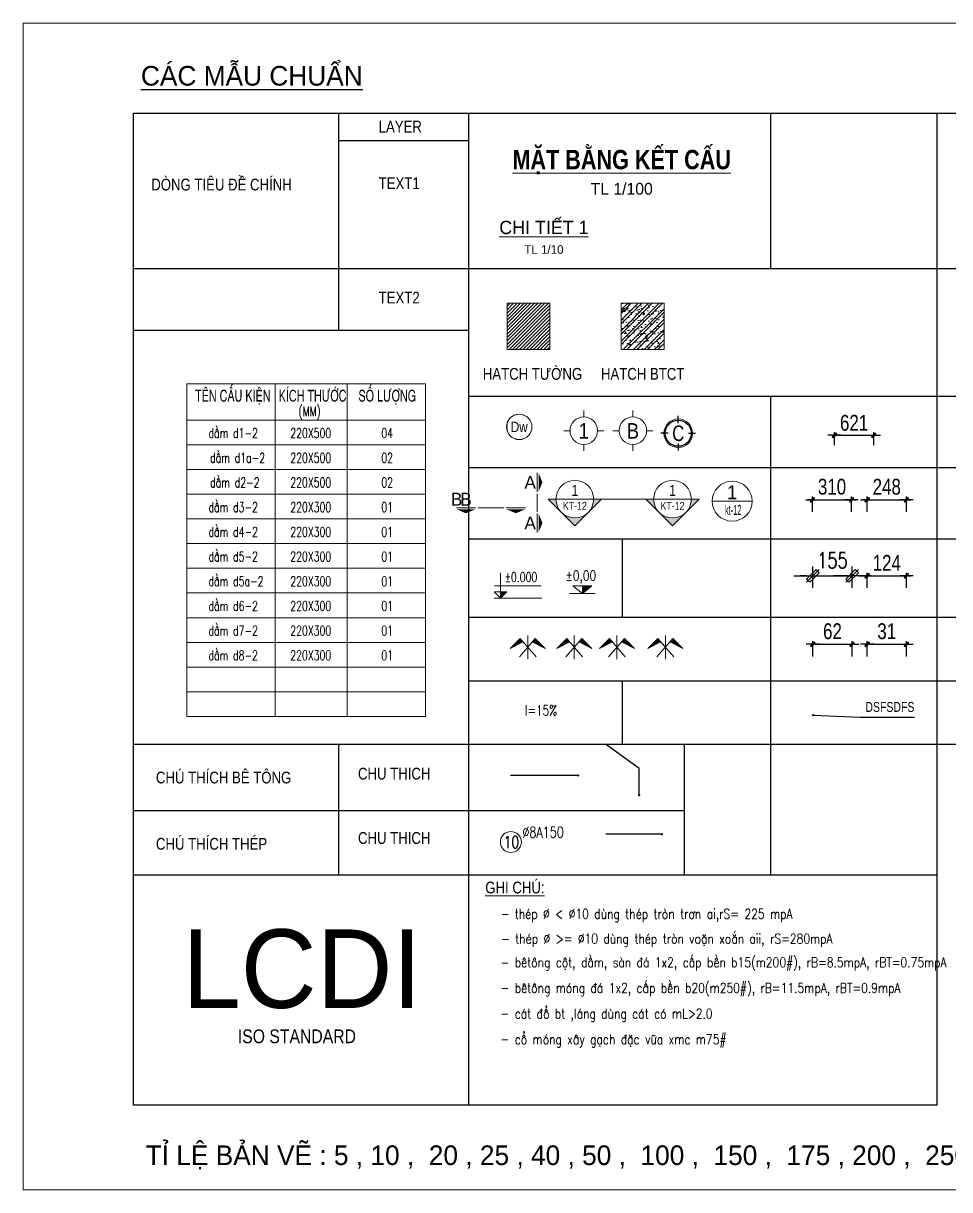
# Model space of a CAD drawing. Header units: millimetres. Extents: x 3293446 to 3468331, y 133678 to 182883.
# Drawn here: x 3293446 to 3308085, y 164450 to 182883 of the extents above; entities that cross this region are included whole.
import ezdxf
from ezdxf.enums import TextEntityAlignment as Align

# ---------------------------------------------------------------- set-up
doc = ezdxf.new("R2010")
doc.units = ezdxf.units.MM
doc.header["$LTSCALE"] = 600
doc.header["$MEASUREMENT"] = 0
doc.header["$PDMODE"] = 32
for name, pattern in [('CENTER', [2, 1.25, -0.25, 0.25, -0.25]), ('DASHDOT', [1, 0.5, -0.25, 0, -0.25]), ('HIDDEN', [0.375, 0.25, -0.125])]:
    doc.linetypes.add(name, pattern=pattern)
doc.layers.get('0').update_dxf_attribs({"lineweight": 0})
doc.layers.get('Defpoints').update_dxf_attribs({"lineweight": 0})
doc.layers.add('DIM', color=1, linetype='Continuous')
for name, color, linetype, lineweight in [('hatch1', 136, 'Continuous', 9), ('hatch1 @ 1', 136, 'Continuous', 9), ('LC Dim', 8, 'Continuous', 18), ('LC Hatch', 252, 'Continuous', 9), ('LC ISO', 153, 'Continuous', 13), ('LC Khac', 4, 'Continuous', 9), ('LC MANH DUT', 35, 'HIDDEN', 5), ('LC Net manh', 239, 'Continuous', 5), ('LC Net thay', 7, 'Continuous', 25), ('LC Net truc', 79, 'DASHDOT', 13), ('LC Text1', 3, 'Continuous', 20), ('LC Text2', 7, 'Continuous', 18), ('Text', 7, 'Continuous', 20)]:
    doc.layers.add(name, color=color, linetype=linetype, lineweight=lineweight)
doc.styles.add('arial', font='arial.ttf', dxfattribs={"width": 0.8})
doc.styles.add('Brief text', font='VHHELS.TTF')
doc.styles.add('EG 1', font='VHAVANB.TTF')
doc.styles.add('General text 2', font='arial.ttf')
doc.styles.add('HOATBIF', font='hoatbif.shx', dxfattribs={"width": 0.8})
doc.styles.add('LC 1', font='VHAVANB.TTF')
doc.styles.add('LC 2', font='VHARIALN.TTF', dxfattribs={"width": 0.7})
doc.styles.add('LC 3', font='vnsimli.shx', dxfattribs={"width": 0.75})
doc.styles.add('LC3', font='VHARIALB.TTF', dxfattribs={"width": 0.8})
doc.styles.add('ROMANC', font='romanc.shx', dxfattribs={"width": 0.75, "height": 250, "bigfont": 'romancvn.shx'})
doc.styles.add('T1', font='Vnsimli.shx', dxfattribs={"width": 0.8})
doc.styles.add('T2', font='VHARIAL.TTF', dxfattribs={"width": 0.8})
doc.styles.add('Tahoma', font='tahoma.ttf')
doc.styles.add('text', font='hoatbif.shx', dxfattribs={"width": 0.7})
doc.styles.add('text1', font='VHHELS.TTF', dxfattribs={"width": 0.7, "height": 300})
doc.dimstyles.new('1-10', dxfattribs={"dimscale": 100, "dimtxt": 2.5, "dimasz": 0.35, "dimexe": 0.5, "dimexo": 0, "dimgap": 0.8, "dimtad": 1, "dimdec": 0, "dimlfac": 0.1, "dimzin": 0, "dimdsep": 46, "dimtxsty": 'HOATBIF', "dimblk": 'DOT', "dimcen": -1, "dimdle": 1, "dimclrd": 256, "dimclre": 256, "dimclrt": 4, "dimadec": 3, "dimazin": 2, "dimtfac": 0.333333, "dimtdec": 0, "dimtix": 1, "dimtmove": 2, "dimatfit": 3, "dimldrblk": 'DOT', "dimfxl": 1, "dimtvp": 0.833333, "dimtolj": 1, "dimtzin": 0, "dimarcsym": 0})
doc.dimstyles.new('1-100', dxfattribs={"dimscale": 106, "dimtxt": 2.5, "dimasz": 0.35, "dimexe": 0.5, "dimexo": 0, "dimgap": 0.8, "dimtad": 1, "dimdec": 0, "dimzin": 0, "dimdsep": 46, "dimtxsty": 'HOATBIF', "dimblk1": 'DOT', "dimblk2": 'DOT', "dimsah": 1, "dimcen": -1, "dimdle": 1, "dimclrd": 256, "dimclre": 256, "dimclrt": 4, "dimadec": 3, "dimazin": 2, "dimtfac": 0.333333, "dimtdec": 0, "dimtix": 1, "dimtmove": 2, "dimatfit": 3, "dimldrblk": 'DOT', "dimfxl": 1, "dimtvp": 0.833333, "dimtolj": 1, "dimtzin": 0, "dimarcsym": 0})
doc.dimstyles.new('1-20', dxfattribs={"dimscale": 100, "dimtxt": 2.5, "dimasz": 0.35, "dimexe": 0.5, "dimexo": 0, "dimgap": 0.8, "dimtad": 1, "dimdec": 0, "dimlfac": 0.2, "dimzin": 0, "dimdsep": 46, "dimtxsty": 'HOATBIF', "dimblk1": 'DOT', "dimblk2": 'DOT', "dimsah": 1, "dimcen": -1, "dimdle": 1, "dimclrd": 256, "dimclre": 256, "dimclrt": 4, "dimadec": 3, "dimazin": 2, "dimtfac": 0.333333, "dimtdec": 0, "dimtix": 1, "dimtmove": 2, "dimatfit": 3, "dimldrblk": 'DOT', "dimfxl": 1, "dimtvp": 0.833333, "dimtolj": 1, "dimtzin": 0, "dimarcsym": 0})
doc.dimstyles.new('1-25', dxfattribs={"dimscale": 100, "dimtxt": 2.5, "dimasz": 1, "dimexe": 1.5, "dimexo": 0, "dimgap": 1.2, "dimtad": 1, "dimdec": 0, "dimlfac": 0.25, "dimzin": 0, "dimdsep": 46, "dimtxsty": 'ROMANC', "dimblk": 'DOT', "dimblk1": 'DOT', "dimblk2": 'DOT', "dimsah": 1, "dimcen": 1, "dimdle": 1, "dimclrd": 1, "dimclre": 9, "dimclrt": 2, "dimadec": 0, "dimazin": 0, "dimtp": 0.1, "dimtm": 0.1, "dimtfac": 1, "dimtdec": 0, "dimtix": 1, "dimtmove": 2, "dimatfit": 3, "dimldrblk": 'DOT', "dimfxl": 1, "dimtolj": 1, "dimtzin": 0, "dimarcsym": 0})
doc.dimstyles.new('1-40', dxfattribs={"dimscale": 100, "dimtxt": 2.5, "dimasz": 0.35, "dimexe": 0.5, "dimexo": 0, "dimgap": 0.8, "dimtad": 1, "dimdec": 0, "dimlfac": 0.4, "dimzin": 0, "dimdsep": 46, "dimtxsty": 'HOATBIF', "dimblk1": 'DOT', "dimblk2": 'DOT', "dimsah": 1, "dimcen": -1, "dimdle": 1, "dimclrd": 256, "dimclre": 256, "dimclrt": 4, "dimadec": 3, "dimazin": 2, "dimtfac": 0.333333, "dimtdec": 0, "dimtix": 1, "dimtmove": 2, "dimatfit": 3, "dimldrblk": 'DOT', "dimfxl": 1, "dimtvp": 0.833333, "dimtolj": 1, "dimtzin": 0, "dimarcsym": 0})
doc.dimstyles.new('1-5', dxfattribs={"dimscale": 100, "dimtxt": 2.5, "dimasz": 0.35, "dimexe": 0.5, "dimexo": 0, "dimgap": 0.8, "dimtad": 1, "dimdec": 0, "dimlfac": 0.05, "dimzin": 0, "dimdsep": 46, "dimtxsty": 'HOATBIF', "dimblk1": 'DOT', "dimblk2": 'DOT', "dimsah": 1, "dimcen": -1, "dimdle": 1, "dimclrd": 256, "dimclre": 256, "dimclrt": 4, "dimadec": 3, "dimazin": 2, "dimtfac": 0.333333, "dimtdec": 0, "dimtix": 1, "dimtmove": 2, "dimatfit": 3, "dimldrblk": 'DOT', "dimfxl": 1, "dimtvp": 0.833333, "dimtolj": 1, "dimtzin": 0, "dimarcsym": 0})
doc.dimstyles.new('1-50', dxfattribs={"dimscale": 100, "dimtxt": 2.5, "dimasz": 0.35, "dimexe": 0.5, "dimexo": 0, "dimgap": 0.8, "dimtad": 1, "dimdec": 0, "dimlfac": 0.5, "dimzin": 0, "dimdsep": 46, "dimtxsty": 'HOATBIF', "dimblk1": 'DOT', "dimblk2": 'DOT', "dimsah": 1, "dimcen": -1, "dimdle": 1, "dimclrd": 256, "dimclre": 256, "dimclrt": 4, "dimadec": 3, "dimazin": 2, "dimtfac": 0.333333, "dimtdec": 0, "dimtix": 1, "dimtmove": 2, "dimatfit": 3, "dimldrblk": 'DOT', "dimfxl": 1, "dimtvp": 0.833333, "dimtolj": 1, "dimtzin": 0, "dimarcsym": 0})

# ---------------------------------------------------------------- blocks, each defined once
blk = doc.blocks.new('CT')
at = {"layer": 'LC Text1', "lineweight": 15}
blk.add_hatch(color=4, dxfattribs=at).paths.add_polyline_path([(3.25, 1.6), (1.64, 1.6), (1.64, 0)])
at = {"layer": 'LC Text1', "color": 4, "lineweight": 15, "ltscale": 50}
for p, q in [((0.05, 3.14), (12, 3.14)), ((12.09, 0), (0, 0))]:
    blk.add_line(p, q, dxfattribs=at)
for points in [[(1.64, 6.43), (1.64, 0)], [(1.64, 0), (0.03, 1.6), (1.64, 1.6)], [(1.64, 0), (3.25, 1.6), (1.64, 1.6)]]:
    blk.add_lwpolyline(points, dxfattribs=at)
at = {"layer": 'LC Text1', "color": 4, "style": 'LC 3', "width": 0.75}
blk.add_attdef('CT', (1.91, 3.5), '', height=2.2, dxfattribs=at)
blk = doc.blocks.new('DXicon')
at = {"layer": 'LC Hatch', "ltscale": 50}
for points in [[(-1.15, 4.39), (-1.9, 5.26), (-4.45, 2.69)], [(4.45, 2.69), (1.9, 5.26), (1.15, 4.39)]]:
    blk.add_hatch(color=252, dxfattribs=at).paths.add_polyline_path(points)
at = {"layer": 'LC Net manh', "color": 8, "ltscale": 50}
for p, q in [((0, 0.04), (0, 6.04)), ((-1.9, 5.26), (-4.45, 2.69)), ((-4.45, 2.69), (-1.15, 4.39)), ((-2.13, 0.57), (1.9, 5.26)), ((2.13, 0.57), (-1.9, 5.26)), ((4.45, 2.69), (1.15, 4.39)), ((1.9, 5.26), (4.45, 2.69))]:
    blk.add_line(p, q, dxfattribs=at)
blk = doc.blocks.new('DOT')
at = {"layer": 'DIM'}
for p, q in [((-3, 0), (3, 0)), ((-1, -1), (1, 1))]:
    blk.add_line(p, q, dxfattribs=at)
blk.add_lwpolyline([(0.5, 1), (-1, -0.5), (-0.5, -1), (1, 0.5)], close=True, dxfattribs=at)
blk = doc.blocks.new('TTRUC')
at = {"layer": 'LC ISO'}
for p, q in [((0, 6.95), (0, 10.13)), ((-6.95, 0), (-10.13, 0)), ((6.95, 0), (10.13, 0)), ((0, -6.95), (0, -10.13))]:
    blk.add_line(p, q, dxfattribs=at)
at = {"layer": 'LC Net manh'}
blk.add_circle((0, 0), 6.95, dxfattribs=at)
blk = doc.blocks.new('TIEUDE1')
at = {"layer": 'LC Text2', "color": 7, "style": 'LC 1'}
blk.add_attdef('TIªU§Ò', text='', height=5, dxfattribs=at).set_placement((0, 0), align=Align.BOTTOM_CENTER)
blk.add_attdef('TL', text='', height=3, dxfattribs=at).set_placement((0, -2), align=Align.TOP_CENTER)
blk = doc.blocks.new('TIEUDE2')
at = {"layer": 'LC Text2', "color": 7, "style": 'LC 1'}
blk.add_attdef('%%UTIªU§Ò', text='', height=3.5, dxfattribs=at).set_placement((0, 0), align=Align.BOTTOM_CENTER)
blk.add_attdef('TL', text='', height=2.2, dxfattribs=at).set_placement((0, -1.8), align=Align.TOP_CENTER)
blk = doc.blocks.new('*D92')
at = {"layer": 'Defpoints', "color": 0, "ltscale": 500, "transparency": 16777216}
for p in [(3306886, 176373), (3306265, 176216), (3306886, 176216)]:
    blk.add_point(p, dxfattribs=at)
at = {"layer": 'LC Dim', "lineweight": -2, "ltscale": 500, "transparency": 16777216}
for p, q in [((3306265, 176216), (3306265, 176423)), ((3306886, 176216), (3306886, 176423)), ((3306300, 176373), (3306851, 176373))]:
    blk.add_line(p, q, dxfattribs=at)
at = {"layer": 'LC Dim', "lineweight": -2, "ltscale": 500, "transparency": 16777216, "xscale": 35, "yscale": 35, "zscale": 35, "rotation": 180}
blk.add_blockref('DOT', (3306265, 176373), dxfattribs=at)
at = {"layer": 'LC Dim', "lineweight": -2, "ltscale": 500, "transparency": 16777216, "xscale": 35, "yscale": 35, "zscale": 35}
blk.add_blockref('DOT', (3306886, 176373), dxfattribs=at)
at = {"layer": 'LC Dim', "color": 4, "ltscale": 500, "transparency": 16777216, "insert": (3306575, 176568), "char_height": 250, "attachment_point": 5, "style": 'HOATBIF'}
blk.add_mtext('\\A1;621', dxfattribs=at)
blk = doc.blocks.new('_Dot')
at = {"color": 0, "linetype": 'ByBlock', "lineweight": -2}
blk.add_line((-0.5, 0), (-1, 0), dxfattribs=at)
at = {"color": 0, "linetype": 'ByBlock', "const_width": 0.5}
blk.add_lwpolyline([(-0.25, 0, 1), (0.25, 0, 1)], format="xyb", close=True, dxfattribs=at)
blk = doc.blocks.new('*D93')
at = {"layer": 'Defpoints', "color": 0, "ltscale": 2, "transparency": 16777216}
for p in [(3306536, 175353), (3305916, 175160), (3306536, 175160)]:
    blk.add_point(p, dxfattribs=at)
at = {"layer": 'LC Dim', "lineweight": -2, "ltscale": 2, "transparency": 16777216}
for p, q in [((3305881, 175353), (3305846, 175353)), ((3305916, 175160), (3305916, 175403)), ((3305916, 175353), (3306536, 175353)), ((3306536, 175160), (3306536, 175403)), ((3306571, 175353), (3306606, 175353))]:
    blk.add_line(p, q, dxfattribs=at)
at = {"layer": 'LC Dim', "lineweight": -2, "ltscale": 2, "transparency": 16777216, "xscale": 35, "yscale": 35, "zscale": 35}
blk.add_blockref('DOT', (3305916, 175353), dxfattribs=at)
at = {"layer": 'LC Dim', "lineweight": -2, "ltscale": 2, "transparency": 16777216, "xscale": 35, "yscale": 35, "zscale": 35, "rotation": 180}
blk.add_blockref('DOT', (3306536, 175353), dxfattribs=at)
at = {"layer": 'LC Dim', "color": 4, "ltscale": 2, "transparency": 16777216, "insert": (3306226, 175558), "char_height": 250, "attachment_point": 5, "style": 'HOATBIF'}
blk.add_mtext('\\A1;310', dxfattribs=at)
blk = doc.blocks.new('*D94')
at = {"layer": 'Defpoints', "color": 0, "ltscale": 2, "transparency": 16777216}
for p in [(3306543, 174151), (3305923, 173959), (3306543, 173959)]:
    blk.add_point(p, dxfattribs=at)
at = {"layer": 'LC Dim', "color": 9, "lineweight": -2, "ltscale": 2, "transparency": 16777216}
for p, q in [((3305923, 173959), (3305923, 174301)), ((3306543, 173959), (3306543, 174301))]:
    blk.add_line(p, q, dxfattribs=at)
at = {"layer": 'LC Dim', "color": 1, "lineweight": -2, "ltscale": 2, "transparency": 16777216}
for p, q in [((3305823, 174151), (3305723, 174151)), ((3305923, 174151), (3306543, 174151)), ((3306643, 174151), (3306743, 174151))]:
    blk.add_line(p, q, dxfattribs=at)
at = {"layer": 'LC Dim', "color": 1, "lineweight": -2, "ltscale": 2, "transparency": 16777216, "xscale": 100, "yscale": 100, "zscale": 100}
blk.add_blockref('DOT', (3305923, 174151), dxfattribs=at)
at = {"layer": 'LC Dim', "color": 1, "lineweight": -2, "ltscale": 2, "transparency": 16777216, "xscale": 100, "yscale": 100, "zscale": 100, "rotation": 180}
blk.add_blockref('DOT', (3306543, 174151), dxfattribs=at)
at = {"layer": 'LC Dim', "color": 2, "ltscale": 2, "transparency": 16777216, "insert": (3306233, 174396), "char_height": 250, "attachment_point": 5, "style": 'ROMANC'}
blk.add_mtext('\\A1;155', dxfattribs=at)
blk = doc.blocks.new('*D95')
at = {"layer": 'Defpoints', "color": 0, "ltscale": 2, "transparency": 16777216}
for p in [(3307402, 174151), (3306781, 173959), (3307402, 173959)]:
    blk.add_point(p, dxfattribs=at)
at = {"layer": 'LC Dim', "lineweight": -2, "ltscale": 2, "transparency": 16777216}
for p, q in [((3306781, 173959), (3306781, 174201)), ((3307402, 173959), (3307402, 174201)), ((3306746, 174151), (3306711, 174151)), ((3306781, 174151), (3307402, 174151)), ((3307437, 174151), (3307472, 174151))]:
    blk.add_line(p, q, dxfattribs=at)
at = {"layer": 'LC Dim', "lineweight": -2, "ltscale": 2, "transparency": 16777216, "xscale": 35, "yscale": 35, "zscale": 35}
blk.add_blockref('DOT', (3306781, 174151), dxfattribs=at)
at = {"layer": 'LC Dim', "lineweight": -2, "ltscale": 2, "transparency": 16777216, "xscale": 35, "yscale": 35, "zscale": 35, "rotation": 180}
blk.add_blockref('DOT', (3307402, 174151), dxfattribs=at)
at = {"layer": 'LC Dim', "color": 4, "ltscale": 2, "transparency": 16777216, "insert": (3307091, 174356), "char_height": 250, "attachment_point": 5, "style": 'HOATBIF'}
blk.add_mtext('\\A1;124', dxfattribs=at)
blk = doc.blocks.new('*D96')
at = {"layer": 'Defpoints', "color": 0, "ltscale": 2, "transparency": 16777216}
for p in [(3307402, 175353), (3306781, 175160), (3307402, 175160)]:
    blk.add_point(p, dxfattribs=at)
at = {"layer": 'LC Dim', "lineweight": -2, "ltscale": 2, "transparency": 16777216}
for p, q in [((3306746, 175353), (3306711, 175353)), ((3306781, 175160), (3306781, 175403)), ((3306781, 175353), (3307402, 175353)), ((3307402, 175160), (3307402, 175403)), ((3307437, 175353), (3307472, 175353))]:
    blk.add_line(p, q, dxfattribs=at)
at = {"layer": 'LC Dim', "lineweight": -2, "ltscale": 2, "transparency": 16777216, "xscale": 35, "yscale": 35, "zscale": 35}
blk.add_blockref('DOT', (3306781, 175353), dxfattribs=at)
at = {"layer": 'LC Dim', "lineweight": -2, "ltscale": 2, "transparency": 16777216, "xscale": 35, "yscale": 35, "zscale": 35, "rotation": 180}
blk.add_blockref('DOT', (3307402, 175353), dxfattribs=at)
at = {"layer": 'LC Dim', "color": 4, "ltscale": 2, "transparency": 16777216, "insert": (3307091, 175558), "char_height": 250, "attachment_point": 5, "style": 'HOATBIF'}
blk.add_mtext('\\A1;248', dxfattribs=at)
blk = doc.blocks.new('*D97')
at = {"layer": 'Defpoints', "color": 0, "ltscale": 2, "transparency": 16777216}
for p in [(3306543, 173069), (3305923, 172877), (3306543, 172877)]:
    blk.add_point(p, dxfattribs=at)
at = {"layer": 'LC Dim', "lineweight": -2, "ltscale": 2, "transparency": 16777216}
for p, q in [((3305923, 172877), (3305923, 173119)), ((3306543, 172877), (3306543, 173119)), ((3305958, 173069), (3306508, 173069))]:
    blk.add_line(p, q, dxfattribs=at)
at = {"layer": 'LC Dim', "lineweight": -2, "ltscale": 2, "transparency": 16777216, "xscale": 35, "yscale": 35, "zscale": 35, "rotation": 180}
blk.add_blockref('DOT', (3305923, 173069), dxfattribs=at)
at = {"layer": 'LC Dim', "lineweight": -2, "ltscale": 2, "transparency": 16777216, "xscale": 35, "yscale": 35, "zscale": 35}
blk.add_blockref('DOT', (3306543, 173069), dxfattribs=at)
at = {"layer": 'LC Dim', "color": 4, "ltscale": 2, "transparency": 16777216, "insert": (3306233, 173274), "char_height": 250, "attachment_point": 5, "style": 'HOATBIF'}
blk.add_mtext('\\A1;62', dxfattribs=at)
blk = doc.blocks.new('*D98')
at = {"layer": 'Defpoints', "color": 0, "ltscale": 2, "transparency": 16777216}
for p in [(3307402, 173069), (3306781, 172877), (3307402, 172877)]:
    blk.add_point(p, dxfattribs=at)
at = {"layer": 'LC Dim', "lineweight": -2, "ltscale": 2, "transparency": 16777216}
for p, q in [((3306781, 172877), (3306781, 173119)), ((3307402, 172877), (3307402, 173119)), ((3306816, 173069), (3307367, 173069))]:
    blk.add_line(p, q, dxfattribs=at)
at = {"layer": 'LC Dim', "lineweight": -2, "ltscale": 2, "transparency": 16777216, "xscale": 35, "yscale": 35, "zscale": 35, "rotation": 180}
blk.add_blockref('DOT', (3306781, 173069), dxfattribs=at)
at = {"layer": 'LC Dim', "lineweight": -2, "ltscale": 2, "transparency": 16777216, "xscale": 35, "yscale": 35, "zscale": 35}
blk.add_blockref('DOT', (3307402, 173069), dxfattribs=at)
at = {"layer": 'LC Dim', "color": 4, "ltscale": 2, "transparency": 16777216, "insert": (3307091, 173274), "char_height": 250, "attachment_point": 5, "style": 'HOATBIF'}
blk.add_mtext('\\A1;31', dxfattribs=at)
blk = doc.blocks.new('trich CT')
blk.add_line((-500, 0), (500, 0))
blk.add_circle((0, 0), 500)
at = {"layer": 'Text', "style": 'text1'}
blk.add_attdef('T', text='', height=350, dxfattribs=at).set_placement((0, 223), align=Align.MIDDLE_CENTER)
at = {"layer": 'Text', "linetype": 'ByBlock', "style": 'text', "width": 0.7}
blk.add_attdef('KT', text='', height=250, dxfattribs=at).set_placement((0, -217), align=Align.MIDDLE_CENTER)
blk = doc.blocks.new('*U75')
h = blk.add_hatch(color=256)
h.paths.add_polyline_path([(0, -8.49), (4.24, -4.24, -0.198912), (0, -6, -0.198912), (-4.24, -4.24)])
h.paths.add_polyline_path([(8.49, 0), (6, 0, -0.198912), (4.24, -4.24)])
h.paths.add_polyline_path([(-4.24, -4.24, -0.198912), (-6, 0), (-8.49, 0)])
h = blk.add_hatch(color=256)
h.paths.add_polyline_path([(31.08, -8.49), (35.32, -4.24, -0.198912), (31.08, -6, -0.198912), (26.84, -4.24)])
h.paths.add_polyline_path([(39.57, 0), (37.08, 0, -0.198912), (35.32, -4.24)])
h.paths.add_polyline_path([(26.84, -4.24, -0.198912), (25.08, 0), (22.59, 0)])
for p, q in [((-6, 0), (6, 0)), ((25.08, 0), (37.08, 0))]:
    blk.add_line(p, q)
at = {"linetype": 'CENTER', "ltscale": 5}
blk.add_line((6, 0), (25.08, 0), dxfattribs=at)
for points in [[(6, 0), (8.49, 0), (0, -8.49), (-8.49, 0), (-6, 0)], [(37.08, 0), (39.57, 0), (31.08, -8.49), (22.59, 0), (25.08, 0)]]:
    blk.add_lwpolyline(points)
for centre in [(0, 0), (31.08, 0)]:
    blk.add_circle(centre, 6)
at = {"layer": 'Text', "style": 'Brief text', "width": 0.8, "flags": 8}
for tag, p in [('VIEW-NUMBER2', (0, 52)), ('VIEW-NUMBER1', (0, 0))]:
    blk.add_attdef(tag, text='', height=3.5, dxfattribs=at).set_placement(p, align=Align.BOTTOM_CENTER)
at = {"layer": 'Text', "style": 'arial', "width": 0.8, "flags": 8}
for tag, p in [('SHEET-NUMBER2', (0, 51.13)), ('SHEET-NUMBER1', (0, -0.87))]:
    blk.add_attdef(tag, text='', height=2.5, dxfattribs=at).set_placement(p, align=Align.TOP_CENTER)
blk = doc.blocks.new('Caodo1')
at = {"layer": 'LC Text1'}
blk.add_hatch(color=4, dxfattribs=at).paths.add_polyline_path([(0, 200), (0, 0), (243, 200)])
at = {"layer": 'LC Text1', "color": 4}
for p, q in [((324, 0), (-324, 0)), ((0, 0), (0, 200))]:
    blk.add_line(p, q, dxfattribs=at)
blk.add_lwpolyline([(-243, 200), (243, 200), (0, 0), (0, 0)], close=True, dxfattribs=at)
at = {"layer": 'LC Text1', "color": 4, "style": 'T1', "width": 0.8}
blk.add_attdef('%%P0,00', text='', height=250, dxfattribs=at).set_placement((-39, 460), align=Align.MIDDLE_CENTER)
blk = doc.blocks.new('*U18')
at = {"layer": 'Defpoints'}
blk.add_lwpolyline([(0, 4.25), (-2.5, 3.44), (-4.04, 1.31), (-4.04, -1.31), (-2.5, -3.44), (0, -4.25), (2.5, -3.44), (4.04, -1.31), (4.04, 1.31), (2.5, 3.44)], close=True, dxfattribs=at)
at = {"layer": 'LC Text1', "style": 'General text 2', "width": 0.8, "flags": 8}
blk.add_attdef('SYMBOL', text='', height=3.5, dxfattribs=at).set_placement((0, 0), align=Align.MIDDLE_CENTER)
blk.add_wipeout([(0, 4.25), (-2.5, 3.44), (-4.04, 1.31), (-4.04, -1.31), (-2.5, -3.44), (0, -4.25), (2.5, -3.44), (4.04, -1.31), (4.04, 1.31), (2.5, 3.44)]).dxf.layer = 'Defpoints'
at = {"layer": 'LC ISO'}
blk.add_circle((0, 0), 4.25, dxfattribs=at)
blk = doc.blocks.new('matcatdoc')
at = {"layer": 'LC Khac', "color": 1, "ltscale": 2}
for p, q in [((0, 485), (0, 0)), ((0, -550), (0, -1036))]:
    blk.add_line(p, q, dxfattribs=at)
for points in [[(134, 243, 0, 471, 0), (37, 243, 275, 275, 0)], [(134, -793, 0, 471, 0), (37, -793, 275, 275, 0)]]:
    blk.add_lwpolyline(points, format="xyseb", dxfattribs=at)
at = {"layer": 'LC MANH DUT', "ltscale": 200}
blk.add_line((0, -49), (0, -506), dxfattribs=at)
at = {"ltscale": 2, "style": 'LC 1'}
for p in [(-179, 243), (-179, -793)]:
    blk.add_attdef('LC', text='', height=330, dxfattribs=at).set_placement(p, align=Align.MIDDLE_CENTER)
blk = doc.blocks.new('*U91')
at = {"layer": 'LC Khac', "color": 1, "ltscale": 2}
for p, q in [((0, 0), (-485, 0)), ((1271, 0), (785, 0))]:
    blk.add_line(p, q, dxfattribs=at)
for points in [[(-243, -134, 0, 471, 0), (-243, -37, 275, 275, 0)], [(1028, -134, 0, 471, 0), (1028, -37, 275, 275, 0)]]:
    blk.add_lwpolyline(points, format="xyseb", dxfattribs=at)
at = {"layer": 'LC MANH DUT', "ltscale": 300}
blk.add_line((66, 0), (732, 0), dxfattribs=at)
at = {"ltscale": 2, "style": 'LC 1'}
for p in [(-243, 222), (1028, 222)]:
    blk.add_attdef('LC', text='', height=330, dxfattribs=at).set_placement(p, align=Align.MIDDLE_CENTER)
blk = doc.blocks.new('KyHieu TrucDinhVi')
at = {"color": 7, "lineweight": 30}
for p, q in [((0, 2.36), (0, 4)), ((-2.36, 0), (-4, 0)), ((2.36, 0), (4, 0)), ((0, -2.36), (0, -4))]:
    blk.add_line(p, q, dxfattribs=at)
blk.add_circle((0, 0), 3.3)
blk.add_circle((0, 0), 3, dxfattribs=at)
at = {"ltscale": 20, "style": 'Tahoma'}
blk.add_attdef('AA', text='', height=3, dxfattribs=at).set_placement((0, 0), align=Align.MIDDLE_CENTER)

msp = doc.modelspace()

# ---------------------------------------------------------------- hatches: boundary and pattern name
at = {"layer": 'hatch1 @ 1', "ltscale": 2}
h = msp.add_hatch(dxfattribs=at)
h.set_pattern_fill('ANSI31', color=256, scale=310.331986)
h.set_pattern_definition([(45, (3301077.8, 216359.55), (-27.42973, 27.42973), [])])
h.paths.add_polyline_path([(3301769, 177728), (3301769, 178458.7), (3301092.5, 178458.7), (3301092.5, 177728)])
h = msp.add_hatch(dxfattribs=at)
h.set_pattern_fill('BTCT', color=256, scale=31.033199)
h.set_pattern_definition([(50, (3301400.86, 216359.55), (222.5888, -19.474), [23.2749, -256.0239]), (355, (3301400.86, 216359.55), (-43.059, 233.4293), [18.6199, -204.8191]), (100.4514, (3301419.4, 216357.93), (179.53, 213.9551), [19.7806, -217.5868]), (46.1842, (3301400.86, 216421.62), (331.199, -51.3658), [34.9123, -384.0358]), (96.6356, (3301428.46, 216417.34), (290.0557, 302.3), [29.671, -326.3802]), (351.1842, (3301400.86, 216421.6), (290.0555, 302.3002), [27.93, -307.2287]), (21, (3301431.89, 216406.1), (185.23935, -124.9455), [23.2749, -256.0239]), (326, (3301431.9, 216406.1), (75.5085, 225.0373), [18.6199, -204.8191]), (71.4514, (3301447.33, 216395.69), (260.748, 100.0915), [19.7806, -217.5868]), (37.5, (3301400.86, 216359.55), (3.7736, 103.30761), [0, -202.33645, 0, -207.92243, 0, -205.59494]), (7.5, (3301400.86, 216359.55), (81.6389, 122.39857), [0, -118.54682, 0, -197.68148, 0, -78.35883]), (327.5, (3301331.65, 216359.55), (165.66218, -6.9995), [0, -77.583, 0, -242.05895, 0, -321.1936]), (317.5, (3301300.62, 216359.55), (180.9813, 31.0658), [0, -100.8579, 0, -160.75197, 0, -228.094]), (45, (3301400.86, 216359.55), (-82.2892, 82.2892), []), (45, (3301455.72, 216359.55), (-82.2892, 82.2892), [])])
h.paths.add_polyline_path([(3303571, 178458.7), (3302894.5, 178458.7), (3302894.5, 177728), (3303571, 177728)])

# ---------------------------------------------------------------- linework, layer by layer
at = {"layer": 'Defpoints', "ltscale": 0.2}
msp.add_lwpolyline([(3293446.5, 182883.3), (3319514.4, 182883.3), (3319514.4, 164449.6), (3293446.5, 164449.6)], close=True, dxfattribs=at)
at = {"layer": 'LC Net thay'}
for p, q in [((3298426.3, 181465.3), (3298426.3, 178033.8)), ((3300482.9, 181465.3), (3300482.9, 165783)), ((3305255.9, 181465.3), (3305255.9, 179005.8)), ((3307882.3, 181465.3), (3309105.7, 181465.3)), ((3300482.9, 181024.4), (3298426.3, 181024.4)), ((3295187.4, 179005.8), (3305255.9, 179005.8)), ((3295187.4, 179005.8), (3309105.7, 179005.8)), ((3295187.4, 178033.8), (3300482.9, 178033.8)), ((3300482.9, 176990.3), (3309105.7, 176990.3)), ((3305255.9, 176990.3), (3305255.9, 169426.8)), ((3300482.9, 175862.3), (3309105.7, 175862.3)), ((3300482.9, 174734.3), (3309105.7, 174734.3)), ((3302908.2, 174734.3), (3302908.2, 173498.3)), ((3300482.9, 173498.3), (3309105.7, 173498.3)), ((3300482.9, 172492.8), (3305255.9, 172492.8)), ((3300482.9, 172492.8), (3309105.7, 172492.8)), ((3302908.2, 172492.8), (3302908.2, 171492.9)), ((3295187.4, 171492.9), (3309105.7, 171492.9)), ((3298426.3, 171492.9), (3298426.3, 169426.8)), ((3303897.2, 169426.8), (3303897.2, 171492.9)), ((3295187.4, 170443.3), (3303897.2, 170443.3)), ((3295187.4, 169426.8), (3307882.3, 169426.8)), ((3295187.4, 169426.8), (3307882.3, 169426.8))]:
    msp.add_line(p, q, dxfattribs=at)
msp.add_lwpolyline([(3295187.4, 181465.3), (3307882.3, 181465.3), (3307882.3, 165783), (3295187.4, 165783)], close=True, dxfattribs=at)
at = {"layer": 'LC Text2', "ltscale": 2}
for points in [[(3301092.5, 178458.7), (3301769, 178458.7), (3301769, 177728), (3301092.5, 177728)], [(3302894.5, 178458.7), (3303571, 178458.7), (3303571, 177728), (3302894.5, 177728)]]:
    msp.add_lwpolyline(points, close=True, dxfattribs=at)
at = {"layer": 'LC Text2', "ltscale": 100}
msp.add_circle((3301150.8, 169944.1), 166, dxfattribs=at)

# ---------------------------------------------------------------- block references
ref = msp.add_blockref('matcatdoc', (3301566.8, 175478.1), dxfattribs=dict(xscale=0.6206639722544331, yscale=0.6206639722544331, zscale=0.6206639722544331))
ref.add_attrib('LC', 'A', dxfattribs={"ltscale": 2, "height": 204.8, "style": 'LC 1'}).set_placement((3301456, 174986), align=Align.MIDDLE_CENTER)
ref.add_attrib('LC', 'A', dxfattribs={"ltscale": 2, "height": 204.8, "style": 'LC 1'}).set_placement((3301456, 175628.8), align=Align.MIDDLE_CENTER)
ref = msp.add_blockref('*U91', (3300591.5, 175223.8), dxfattribs=dict(xscale=0.6206639722544331, yscale=0.6206639722544331, zscale=0.6206639722544331))
ref.add_attrib('LC', 'B', dxfattribs={"ltscale": 2, "height": 204.8, "style": 'LC 1'}).set_placement((3300294, 175361.8), align=Align.MIDDLE_CENTER)
ref.add_attrib('LC', 'B', dxfattribs={"ltscale": 2, "height": 204.8, "style": 'LC 1'}).set_placement((3300440.9, 175361.8), align=Align.MIDDLE_CENTER)
at = {"layer": 'hatch1', "xscale": 62.06639722554384, "yscale": 62.06639722554384, "zscale": 62.06639722554384}
for p in [(3301417.7, 172833.2), (3302152.9, 172833.2), (3302826.6, 172833.2), (3303592.3, 172833.2)]:
    msp.add_blockref('DXicon', p, dxfattribs=at)
at = {"layer": 'LC ISO', "xscale": 31.2766291057588, "yscale": 31.2766291057588, "zscale": 31.2766291057588}
for p in [(3302303, 176445.3), (3303079, 176445.3)]:
    msp.add_blockref('TTRUC', p, dxfattribs=at)
at = {"layer": 'LC ISO'}
ref = msp.add_blockref('KyHieu TrucDinhVi', (3303796.3, 176404.3), dxfattribs=dict(at, xscale=68.55794137508184, yscale=68.55794137508184, zscale=68.55794137508184))
ref.add_attrib('AA', 'C', dxfattribs={"layer": '0', "ltscale": 20, "height": 246.8, "style": 'EG 1', "width": 0.8}).set_placement((3303796.3, 176404.3), align=Align.MIDDLE_CENTER)
ref = msp.add_blockref('*U75', (3302161.9, 175363.3), dxfattribs=dict(at, xscale=49.65311778035465, yscale=49.65311778035465, zscale=49.65311778035465))
ref.add_attrib('VIEW-NUMBER1', '1', dxfattribs={"layer": 'Text', "height": 173.8, "style": 'Brief text', "width": 0.8}).set_placement((3302161.9, 175363.3), align=Align.BOTTOM_CENTER)
ref.add_attrib('SHEET-NUMBER1', 'KT-12', dxfattribs={"layer": 'Text', "height": 124.13, "style": 'arial', "width": 0.8}).set_placement((3302161.9, 175319.9), align=Align.TOP_CENTER)
ref.add_attrib('VIEW-NUMBER2', '1', dxfattribs={"layer": 'Text', "height": 173.8, "style": 'Brief text', "width": 0.8}).set_placement((3303705.1, 175363.3), align=Align.BOTTOM_CENTER)
ref.add_attrib('SHEET-NUMBER2', 'KT-12', dxfattribs={"layer": 'Text', "height": 124.13, "style": 'arial', "width": 0.8}).set_placement((3303705.1, 175319.9), align=Align.TOP_CENTER)
ref = msp.add_blockref('trich CT', (3304648, 175330.2), dxfattribs=dict(at, xscale=0.6320132563187172, yscale=0.6320132563187172, zscale=0.6320132563187172))
ref.add_attrib('T', '1', dxfattribs={"layer": 'LC Text2', "height": 221.2, "style": 'text1'}).set_placement((3304648, 175471), align=Align.MIDDLE_CENTER)
ref.add_attrib('KT', ' kt-12', dxfattribs={"layer": 'LC Text2', "linetype": 'ByBlock', "height": 158, "style": 'text', "width": 0.55}).set_placement((3304648, 175192.9), align=Align.MIDDLE_CENTER)
at = {"layer": 'LC Text1'}
ref = msp.add_blockref('CT', (3300887.5, 173797.1), dxfattribs=dict(at, xscale=62.06639722554384, yscale=62.06639722554384, zscale=62.06639722554384))
ref.add_attrib('CT', '%%P0.000', (3301051.3, 174054.1), dxfattribs={"color": 3, "height": 153.93, "style": 'LC 3', "width": 0.7})
ref = msp.add_blockref('Caodo1', (3302280.8, 173870.2), dxfattribs=dict(at, xscale=0.6206639722544331, yscale=0.6206639722544331, zscale=0.6206639722544331))
ref.add_attrib('%%P0,00', '%%p0,00', dxfattribs={"layer": 'LC Text2', "height": 155.17, "style": 'T1', "width": 0.8}).set_placement((3302256.5, 174155.4), align=Align.MIDDLE_CENTER)
at = {"layer": 'LC Text2'}
ref = msp.add_blockref('TIEUDE1', (3302902.3, 180485.4), dxfattribs=dict(at, xscale=62.06639722556326, yscale=62.06639722556326, zscale=62.06639722556326))
ref.add_attrib('TIªU§Ò', '%%UmÆt b»ng kÕt cÊu', dxfattribs={"color": 7, "height": 305.641, "style": 'LC3', "width": 0.8}).set_placement((3302902.3, 180485.4), align=Align.BOTTOM_CENTER)
ref.add_attrib('TL', 'TL 1/100', dxfattribs={"color": 7, "height": 186.2, "style": 'LC 1'}).set_placement((3302902.3, 180361.3), align=Align.TOP_CENTER)
ref = msp.add_blockref('TIEUDE2', (3301673.2, 179488.5), dxfattribs=dict(at, xscale=62.06639722556326, yscale=62.06639722556326, zscale=62.06639722556326))
ref.add_attrib('%%UTIªU§Ò', '%%Uchi tiÕt 1', dxfattribs={"color": 7, "height": 210.787, "style": 'LC 1'}).set_placement((3301673.2, 179488.5), align=Align.BOTTOM_CENTER)
ref.add_attrib('TL', 'TL 1/10', dxfattribs={"color": 7, "height": 136.55, "style": 'LC 1'}).set_placement((3301673.2, 179376.8), align=Align.TOP_CENTER)

# ---------------------------------------------------------------- texts
at = {"layer": 'LC Dim', "color": 4, "ltscale": 2, "insert": (3306753.4, 171998.6), "char_height": 155.17, "attachment_point": 7, "style": 'HOATBIF'}
msp.add_mtext('DSFSDFS', dxfattribs=at)
at = {"layer": 'LC Text1', "ltscale": 0.2, "style": 'LC 1', "width": 0.9}
for s, p in [('1', (3302303, 176246)), ('B', (3303079, 176246))]:
    msp.add_text(s, height=244.9, dxfattribs=at).set_placement(p, align=Align.BOTTOM_CENTER)
at = {"layer": 'LC Text1', "color": 3, "style": 'LC 3', "width": 0.8}
for s, p in [('- thÐp %%C < %%C10 dïng thÐp trßn tr¬n ai,rS= 225 mpA', (3300989.8, 168730.7)), ('- thÐp %%C >= %%C10 dïng thÐp trßn voÆn xo¾n aii, rS=280mpA', (3300996.1, 168338.9)), ('- bªt«ng cét, dÇm, sµn ®¸ 1x2, cÊp bÒn b15(m200#), rB=8.5mpA, rBT=0.75mpA', (3300988.5, 167965.4)), ('- bªt«ng mãng ®¸ 1x2, cÊp bÒn b20(m250#), rB=11.5mpA, rBT=0.9mpA', (3300988.5, 167560)), ('- c¸t ®æ bt ,l¸ng dïng c¸t cã mL>2.0', (3300988.5, 167154.6)), ('- cæ mãng x©y g¹ch ®Æc v÷a xmc m75#', (3300988.5, 166749.1))]:
    msp.add_text(s, height=155.166, dxfattribs=at).set_placement(p)
at = {"layer": 'LC Text2', "lineweight": -2}
for s, height, style, p in [('%%uc¸c mÉu chuÈn', 310.332, 'LC 1', (3295305.2, 181899)), ('iso standard', 217.232, 'LC 2', (3296836.5, 166764.7)), ('tØ lÖ b¶n vÏ : 5 , 10 ,  20 , 25 , 40 , 50 ,  100 ,  150 ,  175 , 200 ,  250 , 400 , 500 , 1000 ....', 310.332, 'LC 1', (3295379.7, 164838.9))]:
    msp.add_text(s, height=height, dxfattribs=dict(at, style=style)).set_placement(p)
at = {"layer": 'LC Text2', "style": 'T2', "width": 0.8}
for s, height, p in [('layer', 186.2, (3299062.5, 181157.4)), ('dßng tiªu ®Ò chÝnh', 186.199, (3295468.6, 180241.6)), ('text1', 186.2, (3299062.5, 180262.7)), ('text2', 186.2, (3299062.5, 178455.5)), ('HATCH T¦êNG', 186.199, (3300707.9, 177249.9)), ('HATCH BTCT', 186.2, (3302574.9, 177249.9)), ('chó thÝch bª t«ng', 186.199, (3295542.5, 170870.1)), ('chu thich', 186.2, (3298735.4, 170931.3)), ('chó thÝch thÐp', 186.199, (3295542.5, 169822.8)), ('chu thich', 186.2, (3298735.4, 169914.7)), ('%%Ughi chó:', 186.199, (3300746.9, 169131.7))]:
    msp.add_text(s, height=height, dxfattribs=at).set_placement(p)
at = {"layer": 'LC Text2', "linetype": 'ByBlock', "style": 'LC 3', "width": 0.75}
msp.add_text('%%C8A150', height=172.41, dxfattribs=at).set_placement((3301332.8, 170012.9))
at = {"layer": 'LC Text2', "ltscale": 100, "style": 'LC 3', "width": 0.75}
msp.add_text('10', height=189.65, dxfattribs=at).set_placement((3301160.1, 169944.1), align=Align.MIDDLE_CENTER)
at = {"layer": 'LC Text2', "lineweight": -2, "style": 'LC 1'}
msp.add_text('LCDI', height=1241.33, dxfattribs=at).set_placement((3297849.4, 167943.1), align=Align.MIDDLE)

# ---------------------------------------------------------------- dimensions: what is measured, and where the dimension line sits
at = {"layer": 'LC Dim', "ltscale": 500}
dim = msp.add_linear_dim(base=(3306885.5, 176373.5), p1=(3306264.9, 176216.3), p2=(3306885.5, 176216.3), dimstyle='1-100', override={"dimscale": 100, "dimgap": 0.7, "dimfxl": 0.5, "dimarcsym": 1}, dxfattribs=at)
dim.commit()
dim.dimension.update_dxf_attribs({"geometry": '*D92', "text_midpoint": (3306575.2, 176568.5)})
at = {"layer": 'LC Dim', "ltscale": 2}
for base, p1, p2, dimstyle, picture, middle in [((3306536.5, 175352.9), (3305915.8, 175160.4), (3306536.5, 175160.4), '1-50', '*D93', (3306226.1, 175557.9)), ((3307401.8, 175352.9), (3306781.2, 175160.4), (3307401.8, 175160.4), '1-40', '*D96', (3307091.5, 175557.9)), ((3306543.3, 174151.1), (3305922.7, 173958.6), (3306543.3, 173958.6), '1-25', '*D94', (3306233, 174396.1)), ((3307401.8, 174151.1), (3306781.2, 173958.6), (3307401.8, 173958.6), '1-20', '*D95', (3307091.5, 174356.1)), ((3306543.3, 173069.2), (3305922.7, 172876.7), (3306543.3, 172876.7), '1-10', '*D97', (3306233, 173274.2)), ((3307401.8, 173069.2), (3306781.2, 172876.7), (3307401.8, 172876.7), '1-5', '*D98', (3307091.5, 173274.2))]:
    dim = msp.add_linear_dim(base=base, p1=p1, p2=p2, dimstyle=dimstyle, dxfattribs=at)
    dim.commit()
    dim.dimension.update_dxf_attribs({"geometry": picture, "text_midpoint": middle})

# ---------------------------------------------------------------- leaders
at = {"layer": 'LC Dim', "ltscale": 2, "annotation_type": 0, "has_hookline": 1, "hookline_direction": 0, "text_width": 774.4}
msp.add_leader([(3305927.3, 171949), (3306673.4, 171918.6)], dimstyle='1-20', override={"dimgap": 0.8, "dimtad": 1}, dxfattribs=at)
at = {"layer": 'LC Dim', "ltscale": 2}
for points in [[(3303178.1, 170684.6), (3303178.1, 171103.7), (3302647.9, 171492.9)], [(3302215.1, 170996.5), (3301146.7, 170996.5)], [(3303538.4, 170068), (3302728.1, 170068), (3302652.7, 170068)]]:
    msp.add_leader(points, dimstyle='1-20', dxfattribs=at)

# ---------------------------------------------------------------- next in the draw order: block references
at = {"layer": 'LC Net manh'}
ref = msp.add_blockref('*U18', (3301283.1, 176504.9), dxfattribs=dict(at, xscale=47.3165004730313, yscale=47.3165004730313, zscale=47.3165004730313))
ref.add_attrib('SYMBOL', 'Dw', dxfattribs={"layer": 'LC Text1', "height": 165.61, "style": 'General text 2', "width": 0.8}).set_placement((3301283.1, 176504.9), align=Align.MIDDLE_CENTER)

# ---------------------------------------------------------------- next in the draw order: wipeouts: each hides what was drawn before it
at = {"ltscale": 500}
for points, layer in [([(3301257, 171876), (3301257, 172157.9), (3301960.5, 172157.9), (3301960.5, 172239.3), (3302135.9, 172017), (3301960.5, 171794.6), (3301960.5, 171876)], 'hatch1'), ([(3296030.5, 177183.3), (3299800.7, 177183.3), (3299800.7, 171929), (3296030.5, 171929)], 'LC Net truc')]:
    msp.add_wipeout(points, dxfattribs=at).dxf.layer = layer

# ---------------------------------------------------------------- next in the draw order: linework, layer by layer
at = {"layer": 'LC MANH DUT', "ltscale": 500}
for points in [[(3296030.5, 177183.3), (3297426.5, 177183.3), (3297426.5, 176611.7), (3296030.5, 176611.7)], [(3297426.5, 177183.3), (3298563.4, 177183.3), (3298563.4, 176611.7), (3297426.5, 176611.7)], [(3298563.4, 177183.3), (3299800.7, 177183.3), (3299800.7, 176611.7), (3298563.4, 176611.7)], [(3296030.5, 176611.7), (3297426.5, 176611.7), (3297426.5, 176221.5), (3296030.5, 176221.5)], [(3297426.5, 176611.7), (3298563.4, 176611.7), (3298563.4, 176221.5), (3297426.5, 176221.5)], [(3298563.4, 176611.7), (3299800.7, 176611.7), (3299800.7, 176221.5), (3298563.4, 176221.5)], [(3296030.5, 176221.5), (3297426.5, 176221.5), (3297426.5, 175831.3), (3296030.5, 175831.3)], [(3297426.5, 176221.5), (3298563.4, 176221.5), (3298563.4, 175831.3), (3297426.5, 175831.3)], [(3298563.4, 176221.5), (3299800.7, 176221.5), (3299800.7, 175831.3), (3298563.4, 175831.3)], [(3296030.5, 175831.3), (3297426.5, 175831.3), (3297426.5, 175441), (3296030.5, 175441)], [(3297426.5, 175831.3), (3298563.4, 175831.3), (3298563.4, 175441), (3297426.5, 175441)], [(3298563.4, 175831.3), (3299800.7, 175831.3), (3299800.7, 175441), (3298563.4, 175441)], [(3296030.5, 175441), (3297426.5, 175441), (3297426.5, 175050.8), (3296030.5, 175050.8)], [(3297426.5, 175441), (3298563.4, 175441), (3298563.4, 175050.8), (3297426.5, 175050.8)], [(3298563.4, 175441), (3299800.7, 175441), (3299800.7, 175050.8), (3298563.4, 175050.8)], [(3296030.5, 175050.8), (3297426.5, 175050.8), (3297426.5, 174660.6), (3296030.5, 174660.6)], [(3297426.5, 175050.8), (3298563.4, 175050.8), (3298563.4, 174660.6), (3297426.5, 174660.6)], [(3298563.4, 175050.8), (3299800.7, 175050.8), (3299800.7, 174660.6), (3298563.4, 174660.6)], [(3296030.5, 174660.6), (3297426.5, 174660.6), (3297426.5, 174270.3), (3296030.5, 174270.3)], [(3297426.5, 174660.6), (3298563.4, 174660.6), (3298563.4, 174270.3), (3297426.5, 174270.3)], [(3298563.4, 174660.6), (3299800.7, 174660.6), (3299800.7, 174270.3), (3298563.4, 174270.3)], [(3296030.5, 174270.3), (3297426.5, 174270.3), (3297426.5, 173880.1), (3296030.5, 173880.1)], [(3297426.5, 174270.3), (3298563.4, 174270.3), (3298563.4, 173880.1), (3297426.5, 173880.1)], [(3298563.4, 174270.3), (3299800.7, 174270.3), (3299800.7, 173880.1), (3298563.4, 173880.1)], [(3296030.5, 173880.1), (3297426.5, 173880.1), (3297426.5, 173489.9), (3296030.5, 173489.9)], [(3297426.5, 173880.1), (3298563.4, 173880.1), (3298563.4, 173489.9), (3297426.5, 173489.9)], [(3298563.4, 173880.1), (3299800.7, 173880.1), (3299800.7, 173489.9), (3298563.4, 173489.9)], [(3296030.5, 173489.9), (3297426.5, 173489.9), (3297426.5, 173099.7), (3296030.5, 173099.7)], [(3297426.5, 173489.9), (3298563.4, 173489.9), (3298563.4, 173099.7), (3297426.5, 173099.7)], [(3298563.4, 173489.9), (3299800.7, 173489.9), (3299800.7, 173099.7), (3298563.4, 173099.7)], [(3296030.5, 173099.7), (3297426.5, 173099.7), (3297426.5, 172709.4), (3296030.5, 172709.4)], [(3297426.5, 173099.7), (3298563.4, 173099.7), (3298563.4, 172709.4), (3297426.5, 172709.4)], [(3298563.4, 173099.7), (3299800.7, 173099.7), (3299800.7, 172709.4), (3298563.4, 172709.4)], [(3296030.5, 172709.4), (3297426.5, 172709.4), (3297426.5, 172319.2), (3296030.5, 172319.2)], [(3297426.5, 172709.4), (3298563.4, 172709.4), (3298563.4, 172319.2), (3297426.5, 172319.2)], [(3298563.4, 172709.4), (3299800.7, 172709.4), (3299800.7, 172319.2), (3298563.4, 172319.2)], [(3296030.5, 172319.2), (3297426.5, 172319.2), (3297426.5, 171929), (3296030.5, 171929)], [(3297426.5, 172319.2), (3298563.4, 172319.2), (3298563.4, 171929), (3297426.5, 171929)], [(3298563.4, 172319.2), (3299800.7, 172319.2), (3299800.7, 171929), (3298563.4, 171929)]]:
    msp.add_lwpolyline(points, close=True, dxfattribs=at)

# ---------------------------------------------------------------- next in the draw order: texts
at = {"layer": 'LC Text1', "color": 3, "style": 'LC 3', "width": 0.7}
for s, p in [('(MM)', (3297795.3, 176673.5)), ('dÇm d1-2', (3296373.6, 176329.6)), ('220X500', (3297665.2, 176329.6)), ('04', (3299103.9, 176329.6)), ('dÇm d1a-2', (3296398.9, 175939.3)), ('220X500', (3297665.2, 175939.3)), ('02', (3299103.9, 175939.3)), ('dÇm d2-2', (3296398.9, 175549.1)), ('220X500', (3297665.2, 175549.1)), ('02', (3299103.9, 175549.1)), ('dÇm d3-2', (3296373.6, 175158.9)), ('220X300', (3297665.2, 175158.9)), ('01', (3299103.9, 175158.9)), ('dÇm d4-2', (3296373.6, 174768.7)), ('220X300', (3297665.2, 174768.7)), ('01', (3299103.9, 174768.7)), ('dÇm d5-2', (3296373.6, 174378.4)), ('220X300', (3297665.2, 174378.4)), ('01', (3299103.9, 174378.4)), ('dÇm d5a-2', (3296373.6, 173988.2)), ('220X300', (3297665.2, 173988.2)), ('01', (3299103.9, 173988.2)), ('dÇm d6-2', (3296373.6, 173598)), ('220X300', (3297665.2, 173598)), ('01', (3299103.9, 173598)), ('dÇm d7-2', (3296373.6, 173207.8)), ('220X300', (3297665.2, 173207.8)), ('01', (3299103.9, 173207.8)), ('dÇm d8-2', (3296373.6, 172817.5)), ('220X300', (3297665.2, 172817.5)), ('01', (3299103.9, 172817.5))]:
    msp.add_text(s, height=153.93, dxfattribs=at).set_placement(p)
at = {"layer": 'LC Text1', "style": 'LC 3', "width": 0.75}
msp.add_text(' I=15%%%', height=162.71, dxfattribs=at).set_placement((3301287, 171943.7))
at = {"layer": 'LC Text2', "lineweight": -2, "style": 'LC 2', "width": 0.8}
for s, height, p in [('tªn cÊu kiÖn', 186.199, (3296160.1, 176905.2)), ('sè l\xadîng', 186.2, (3298742.9, 176905.2)), ('kÝch th\xadíc', 186.2, (3297481.1, 176905.2))]:
    msp.add_text(s, height=height, dxfattribs=at).set_placement(p)

doc.saveas('drawing.dxf')
